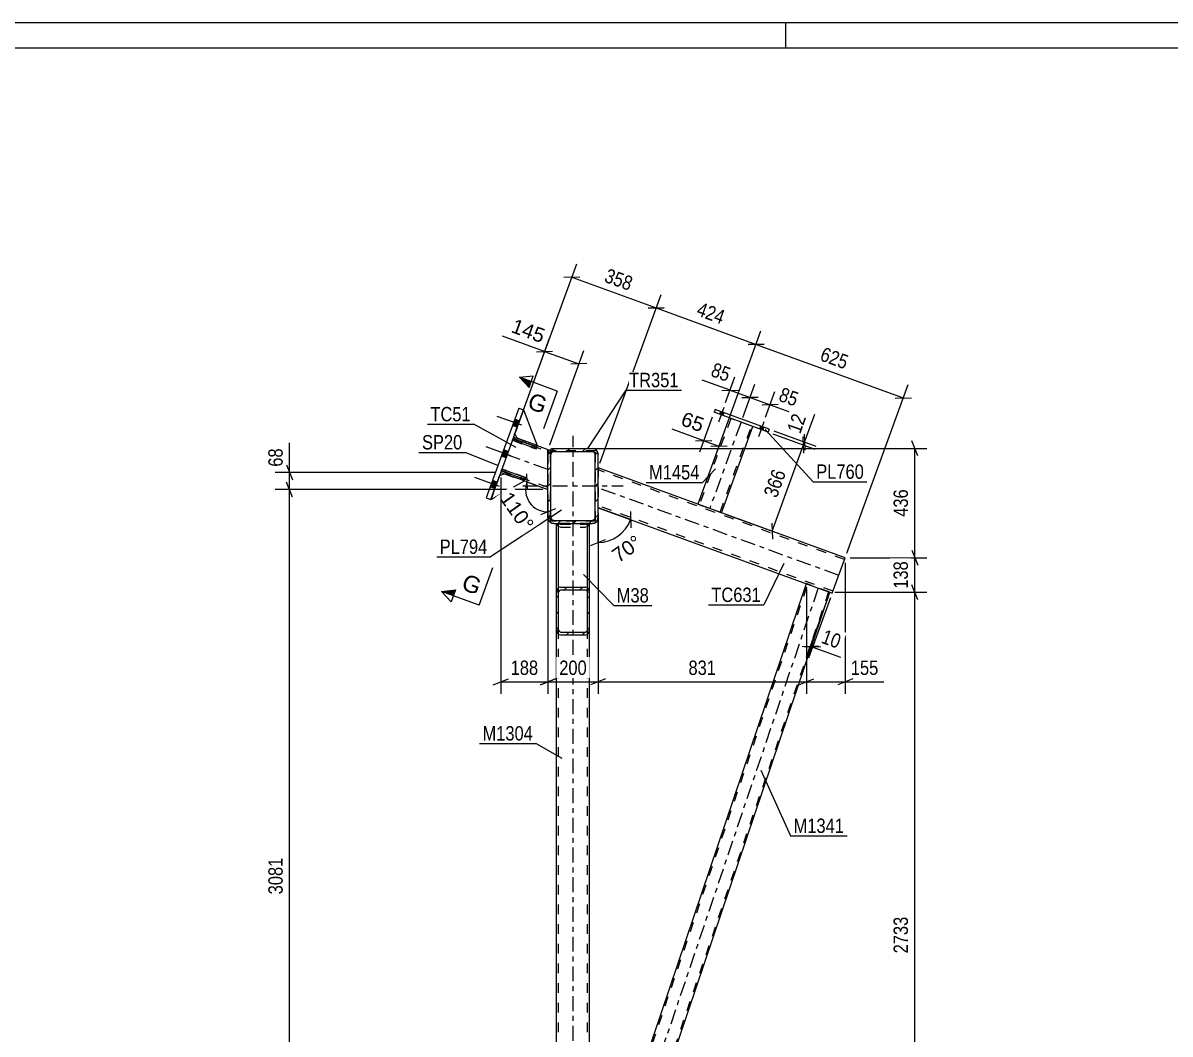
# Model space of a CAD drawing. Header units: millimetres. Extents: x 0 to 841, y 0 to 594.
# Drawn here: x 268.9 to 497.6, y 392.5 to 594 of the extents above; entities that cross this region are included whole.
import ezdxf

# ---------------------------------------------------------------- set-up
doc = ezdxf.new("R2010")
doc.units = ezdxf.units.MM
doc.linetypes.add('DXK_LINE_DOT2', pattern=[3.9198, 1.9599, -1.9599])
doc.linetypes.add('DXK_LINE_DOT3', pattern=[5.9187, 2.979, -0.9799, 0.9799, -0.9799])
doc.styles.add('Arial', font='ARIAL.TTF', dxfattribs={"height": 0.2})
doc.styles.add('Arial Narrow', font='ARIALN.TTF', dxfattribs={"height": 0.2})

# ---------------------------------------------------------------- blocks, each defined once
blk = doc.blocks.new('Unknown-318891778-1129')
at = {"color": 5, "linetype": 'Continuous'}
for p, q in [((841, 594), (0, 594)), ((421, 589), (421, 594)), ((836, 589), (5, 589))]:
    blk.add_line(p, q, dxfattribs=at)
blk = doc.blocks.new('Part-318891778-4638 - 4479')
at = {"color": 2, "linetype": 'Continuous'}
for p, q in [((406.87, 516.95), (406.66, 516.39)), ((417.47, 512.45), (406.66, 516.39)), ((417.67, 513.02), (406.87, 516.95)), ((417.67, 513.02), (417.47, 512.45))]:
    blk.add_line(p, q, dxfattribs=at)
blk = doc.blocks.new('Bolt-318891778-4491 - 4479')
at = {"linetype": 'Continuous'}
for points in [[(408.6, 516.32), (407.95, 516.56), (407.74, 515.99), (408.4, 515.76)], [(408.6, 516.32), (407.95, 516.56), (407.74, 515.99), (408.4, 515.76)], [(416.59, 513.41), (415.93, 513.65), (415.73, 513.09), (416.39, 512.85)], [(416.59, 513.41), (415.93, 513.65), (415.73, 513.09), (416.39, 512.85)]]:
    blk.add_hatch(color=1, dxfattribs=at).paths.add_polyline_path(points)
at = {"color": 1, "linetype": 'Continuous'}
for p, q in [((408.62, 517.38), (407.54, 514.42)), ((408.62, 517.38), (407.54, 514.42)), ((407.95, 516.56), (407.74, 515.99)), ((407.95, 516.56), (407.74, 515.99)), ((408.6, 516.32), (408.4, 515.76)), ((408.6, 516.32), (408.4, 515.76)), ((416.6, 514.47), (415.53, 511.51)), ((416.6, 514.47), (415.53, 511.51)), ((415.93, 513.65), (415.73, 513.09)), ((415.93, 513.65), (415.73, 513.09)), ((416.59, 513.41), (416.39, 512.85)), ((416.59, 513.41), (416.39, 512.85))]:
    blk.add_line(p, q, dxfattribs=at)
blk = doc.blocks.new('Bolt-318891778-4483 - 4479')
at = {"linetype": 'Continuous'}
for points in [[(367.43, 513.44), (367.88, 514.66), (366.94, 515.01), (366.49, 513.78)], [(367.43, 513.44), (367.88, 514.66), (366.94, 515.01), (366.49, 513.78)], [(367.43, 513.44), (367.88, 514.66), (366.94, 515.01), (366.49, 513.78)], [(365.21, 507.33), (365.65, 508.56), (364.71, 508.9), (364.27, 507.68)], [(365.21, 507.33), (365.65, 508.56), (364.71, 508.9), (364.27, 507.68)], [(362.99, 501.23), (363.43, 502.45), (362.49, 502.79), (362.05, 501.57)], [(362.99, 501.23), (363.43, 502.45), (362.49, 502.79), (362.05, 501.57)], [(362.99, 501.23), (363.43, 502.45), (362.49, 502.79), (362.05, 501.57)]]:
    blk.add_hatch(color=1, dxfattribs=at).paths.add_polyline_path(points)
at = {"color": 1, "linetype": 'Continuous'}
for p, q in [((368.36, 513.8), (363.43, 515.59)), ((368.36, 513.8), (363.43, 515.59)), ((368.36, 513.8), (363.43, 515.59)), ((367.88, 514.66), (366.94, 515.01)), ((367.88, 514.66), (366.94, 515.01)), ((367.88, 514.66), (366.94, 515.01)), ((367.43, 513.44), (366.49, 513.78)), ((367.43, 513.44), (366.49, 513.78)), ((367.43, 513.44), (366.49, 513.78)), ((366.14, 507.69), (361.2, 509.48)), ((366.14, 507.69), (361.2, 509.48)), ((365.65, 508.56), (364.71, 508.9)), ((365.65, 508.56), (364.71, 508.9)), ((365.21, 507.33), (364.27, 507.68)), ((365.21, 507.33), (364.27, 507.68)), ((363.91, 501.58), (358.98, 503.38)), ((363.91, 501.58), (358.98, 503.38)), ((363.91, 501.58), (358.98, 503.38)), ((362.99, 501.23), (362.05, 501.57)), ((362.99, 501.23), (362.05, 501.57)), ((362.99, 501.23), (362.05, 501.57)), ((363.43, 502.45), (362.49, 502.79)), ((363.43, 502.45), (362.49, 502.79)), ((363.43, 502.45), (362.49, 502.79))]:
    blk.add_line(p, q, dxfattribs=at)
blk = doc.blocks.new('Part-318891778-4498 - 4479')
at = {"color": 7, "linetype": 'DXK_LINE_DOT2'}
for p, q in [((366.71, 511.47), (364.15, 504.42)), ((366.58, 511.09), (373.55, 508.56)), ((367.42, 511.21), (371.41, 509.76)), ((373.55, 508.13), (373.55, 508.92)), ((373.55, 508.52), (373.55, 508.56)), ((373.55, 508.46), (373.55, 508.52)), ((373.55, 508.43), (373.55, 508.46)), ((373.55, 508.29), (373.55, 508.43)), ((373.55, 508.01), (373.55, 501)), ((364.29, 504.8), (373.55, 501.43)), ((364.85, 504.16), (368.85, 502.71))]:
    blk.add_line(p, q, dxfattribs=at)
at = {"color": 2, "linetype": 'Continuous'}
for p, q in [((366.71, 511.47), (367.42, 511.21)), ((371.41, 509.76), (373.55, 508.98)), ((373.55, 508.98), (373.55, 508.13)), ((373.55, 508.13), (373.55, 508.01)), ((364.15, 504.42), (364.85, 504.16)), ((368.85, 502.71), (373.55, 501))]:
    blk.add_line(p, q, dxfattribs=at)
at = {"color": 7, "linetype": 'DXK_LINE_DOT3'}
blk.add_line((373.55, 504.99), (365.43, 507.94), dxfattribs=at)
blk = doc.blocks.new('Part-318891778-4482 - 4479')
at = {"color": 2, "linetype": 'Continuous'}
for p, q in [((364.25, 504.7), (364.39, 505.08)), ((368.95, 502.99), (364.25, 504.7)), ((364.39, 505.08), (369.09, 503.37)), ((369.09, 503.37), (368.95, 502.99))]:
    blk.add_line(p, q, dxfattribs=at)
at = {"color": 7, "linetype": 'DXK_LINE_DOT2'}
blk.add_line((364.96, 504.45), (365.09, 504.82), dxfattribs=at)
blk = doc.blocks.new('Part-318891778-4615 - 4479')
at = {"color": 2, "linetype": 'Continuous'}
for p, q in [((409.71, 515.28), (403.46, 498.09)), ((408.16, 496.38), (414.41, 513.57))]:
    blk.add_line(p, q, dxfattribs=at)
at = {"color": 7, "linetype": 'DXK_LINE_DOT2'}
for p, q in [((410, 515.17), (403.74, 497.99)), ((414.41, 513.57), (409.71, 515.28)), ((407.88, 496.49), (414.13, 513.67)), ((403.46, 498.09), (408.16, 496.38))]:
    blk.add_line(p, q, dxfattribs=at)
at = {"color": 7, "linetype": 'DXK_LINE_DOT3'}
blk.add_line((412.06, 514.42), (405.81, 497.24), dxfattribs=at)
blk = doc.blocks.new('Part-318891778-4503 - 4479')
at = {"color": 7, "linetype": 'DXK_LINE_DOT2'}
for p, q in [((381.85, 494.21), (375.25, 494.21)), ((375.25, 473.17), (375.25, 494.21)), ((375.65, 349.71), (375.65, 494.21)), ((381.45, 349.71), (381.45, 494.21)), ((381.85, 473.17), (381.85, 494.21)), ((375.25, 349.71), (375.25, 370.76)), ((381.85, 349.71), (381.85, 370.76)), ((375.25, 349.71), (381.85, 349.71))]:
    blk.add_line(p, q, dxfattribs=at)
at = {"color": 7, "linetype": 'DXK_LINE_DOT3'}
blk.add_line((378.55, 349.71), (378.55, 494.21), dxfattribs=at)
at = {"color": 2, "linetype": 'Continuous'}
for p, q in [((375.25, 370.76), (375.25, 473.17)), ((381.85, 370.76), (381.85, 473.17))]:
    blk.add_line(p, q, dxfattribs=at)
blk = doc.blocks.new('Part-318891778-4504 - 4479')
at = {"color": 2, "linetype": 'Continuous'}
for p, q in [((366.48, 510.81), (366.61, 511.19)), ((371.17, 509.1), (366.48, 510.81)), ((366.61, 511.19), (371.31, 509.48)), ((371.31, 509.48), (371.17, 509.1))]:
    blk.add_line(p, q, dxfattribs=at)
at = {"color": 7, "linetype": 'DXK_LINE_DOT2'}
blk.add_line((367.18, 510.55), (367.32, 510.93), dxfattribs=at)
blk = doc.blocks.new('Part-318891778-4616 - 4479')
at = {"color": 7, "linetype": 'DXK_LINE_DOT2'}
for p, q in [((364.39, 505.08), (364.25, 504.7)), ((364.25, 504.7), (368.95, 502.99)), ((369.09, 503.37), (364.39, 505.08)), ((364.96, 504.45), (365.09, 504.82)), ((368.95, 502.99), (369.09, 503.37))]:
    blk.add_line(p, q, dxfattribs=at)
blk = doc.blocks.new('Part-318891778-4505 - 4479')
at = {"color": 7, "linetype": 'DXK_LINE_DOT2'}
for p, q in [((366.61, 511.19), (366.48, 510.81)), ((366.48, 510.81), (371.17, 509.1)), ((371.31, 509.48), (366.61, 511.19)), ((367.18, 510.55), (367.32, 510.93)), ((371.17, 509.1), (371.31, 509.48))]:
    blk.add_line(p, q, dxfattribs=at)
blk = doc.blocks.new('Part-318891778-4519 - 4479')
at = {"color": 2, "linetype": 'Continuous'}
for p, q in [((432.82, 487.41), (383.55, 505.34)), ((383.55, 497.36), (430.25, 480.36)), ((430.25, 480.36), (432.82, 487.41))]:
    blk.add_line(p, q, dxfattribs=at)
at = {"color": 7, "linetype": 'DXK_LINE_DOT2'}
for p, q in [((383.55, 505.34), (383.55, 497.36)), ((432.68, 487.03), (383.55, 504.92)), ((430.39, 480.74), (383.55, 497.79)), ((432.67, 487), (432.68, 487.03))]:
    blk.add_line(p, q, dxfattribs=at)
at = {"color": 7, "linetype": 'DXK_LINE_DOT3'}
blk.add_line((431.53, 483.89), (383.55, 501.35), dxfattribs=at)
blk = doc.blocks.new('Part-318891778-4525 - 4479')
at = {"linetype": 'Continuous'}
h = blk.add_hatch(dxfattribs=at)
h.set_pattern_fill('', scale=0.7, style=0, pattern_type=0)
h.set_pattern_definition([(45, (375.2467, 473.1697), (-1.57154, 1.57154), [])])
h.paths.add_polyline_path([(375.25, 480.4), (375.25, 473.17), (375.31, 472.73), (375.48, 472.35), (375.74, 472.1), (376.05, 472.01), (381.05, 472.01), (381.35, 472.1), (381.61, 472.35), (381.79, 472.73), (381.85, 473.17), (381.85, 480.4), (381.79, 480.85), (381.61, 481.22), (381.35, 481.47), (381.05, 481.56), (376.05, 481.56), (375.74, 481.47), (375.48, 481.22), (375.31, 480.85)])
h.paths.add_polyline_path([(375.76, 480.81), (375.89, 480.94), (376.05, 480.98), (381.05, 480.98), (381.2, 480.94), (381.33, 480.81), (381.42, 480.63), (381.45, 480.4), (381.45, 473.17), (381.42, 472.95), (381.33, 472.76), (381.2, 472.63), (381.05, 472.59), (376.05, 472.59), (375.89, 472.63), (375.76, 472.76), (375.68, 472.95), (375.65, 473.17), (375.65, 480.4), (375.68, 480.63)])
at = {"color": 2, "linetype": 'Continuous'}
for p, q in [((375.25, 480.4), (375.25, 494.21)), ((381.85, 480.4), (381.85, 494.21)), ((375.31, 480.85), (375.25, 480.4)), ((375.25, 473.17), (375.25, 480.4)), ((375.65, 480.4), (375.68, 480.63)), ((375.65, 473.17), (375.65, 480.4)), ((376.05, 481.56), (375.74, 481.47)), ((375.89, 480.94), (376.05, 480.98)), ((376.05, 481.56), (381.05, 481.56)), ((376.05, 480.98), (381.05, 480.98)), ((381.35, 481.47), (381.05, 481.56)), ((381.05, 480.98), (381.2, 480.94)), ((381.42, 480.63), (381.45, 480.4)), ((381.45, 473.17), (381.45, 480.4)), ((381.85, 480.4), (381.79, 480.85)), ((381.85, 473.17), (381.85, 480.4)), ((375.25, 473.17), (375.31, 472.73)), ((375.68, 472.95), (375.65, 473.17)), ((375.74, 472.1), (376.05, 472.01)), ((376.05, 472.59), (375.89, 472.63)), ((376.05, 472.59), (381.05, 472.59)), ((376.05, 472.01), (381.05, 472.01)), ((381.2, 472.63), (381.05, 472.59)), ((381.05, 472.01), (381.35, 472.1)), ((381.45, 473.17), (381.42, 472.95)), ((381.79, 472.73), (381.85, 473.17))]:
    blk.add_line(p, q, dxfattribs=at)
at = {"color": 7, "linetype": 'DXK_LINE_DOT2'}
for p, q in [((381.85, 494.21), (375.25, 494.21)), ((375.48, 493.83), (375.31, 494.21)), ((375.65, 473.17), (375.65, 494.21)), ((375.79, 494.21), (375.89, 494.11)), ((375.89, 494.11), (376.05, 494.07)), ((381.05, 494.07), (381.2, 494.11)), ((381.2, 494.11), (381.31, 494.21)), ((381.45, 473.17), (381.45, 494.21)), ((381.79, 494.21), (381.61, 493.83)), ((375.74, 493.57), (375.48, 493.83)), ((376.05, 493.49), (375.74, 493.57)), ((376.05, 494.07), (381.05, 494.07)), ((376.05, 493.49), (381.05, 493.49)), ((381.35, 493.57), (381.05, 493.49)), ((381.61, 493.83), (381.35, 493.57)), ((375.25, 473.17), (375.25, 480.4)), ((381.85, 473.17), (381.85, 480.4))]:
    blk.add_line(p, q, dxfattribs=at)
at = {"color": 2, "linetype": 'Continuous'}
for centre, radius, start, end in [((376.33, 480.6), 1.05, 124.1734, 166.5321), ((376.19, 480.5), 0.527, 124.1734, 166.5321), ((380.9, 480.5), 0.527, 13.4679, 55.8266), ((380.76, 480.6), 1.05, 13.4679, 55.8266), ((376.33, 472.97), 1.05, 193.4679, 235.8266), ((376.19, 473.07), 0.527, 193.4679, 235.8266), ((380.9, 473.07), 0.527, 304.1734, 346.5321), ((380.76, 472.97), 1.05, 304.1734, 346.5321)]:
    blk.add_arc(centre, radius, start, end, dxfattribs=at)
blk = doc.blocks.new('Part-318891778-4531 - 4479')
at = {"color": 7, "linetype": 'DXK_LINE_DOT2'}
for p, q in [((374.05, 494.71), (374.05, 508.71)), ((383.05, 508.71), (374.05, 508.71)), ((383.05, 494.71), (383.05, 508.71)), ((383.05, 494.71), (374.05, 494.71))]:
    blk.add_line(p, q, dxfattribs=at)
blk = doc.blocks.new('Part-318891778-4537 - 4479')
at = {"color": 2, "linetype": 'Continuous'}
for p, q in [((381.85, 354.45), (425.08, 482.24)), ((383.55, 343.87), (429.78, 480.53))]:
    blk.add_line(p, q, dxfattribs=at)
at = {"color": 7, "linetype": 'DXK_LINE_DOT2'}
for p, q in [((381.85, 353.51), (425.36, 482.14)), ((429.5, 480.63), (383.55, 344.81)), ((429.78, 480.53), (425.08, 482.24)), ((381.85, 349.71), (381.85, 354.45)), ((382.35, 349.71), (381.85, 349.71)), ((382.81, 349.62), (382.35, 349.71)), ((382.35, 349.71), (382.81, 349.62)), ((382.81, 349.62), (382.35, 349.71)), ((382.35, 349.71), (382.81, 349.62)), ((383.55, 348.51), (383.46, 348.97)), ((383.46, 348.97), (383.55, 348.51)), ((383.55, 348.51), (383.46, 348.97)), ((383.46, 348.97), (383.55, 348.51)), ((383.55, 343.87), (383.55, 348.51))]:
    blk.add_line(p, q, dxfattribs=at)
at = {"color": 7, "linetype": 'DXK_LINE_DOT3'}
blk.add_line((427.43, 481.39), (381.85, 346.65), dxfattribs=at)
at = {"color": 7, "linetype": 'DXK_LINE_DOT2'}
blk.add_arc((382.35, 348.51), 1.2, 22.5, 67.5, dxfattribs=at)
blk.add_arc((382.35, 348.51), 1.2, 22.5, 67.5, dxfattribs=at)
blk.add_arc((382.35, 348.51), 1.2, 22.5, 67.5, dxfattribs=at)
blk.add_arc((382.35, 348.51), 1.2, 22.5, 67.5, dxfattribs=at)
blk = doc.blocks.new('Part-318891778-4587 - 4479')
at = {"color": 2, "linetype": 'Continuous'}
for p, q in [((367.74, 517.21), (361.24, 499.36)), ((367.74, 517.21), (368.68, 516.87)), ((368.68, 516.87), (362.18, 499.02)), ((361.24, 499.36), (362.18, 499.02))]:
    blk.add_line(p, q, dxfattribs=at)
blk = doc.blocks.new('Part-318891778-4593 - 4479')
at = {"color": 7, "linetype": 'DXK_LINE_DOT2'}
for p, q in [((363.89, 503.72), (362.18, 499.02)), ((364.85, 504.16), (363.89, 503.72)), ((368.85, 502.71), (364.85, 504.16)), ((362.18, 499.02), (368.85, 502.71))]:
    blk.add_line(p, q, dxfattribs=at)
blk = doc.blocks.new('Part-318891778-4594 - 4479')
at = {"color": 7, "linetype": 'DXK_LINE_DOT2'}
blk.add_line((362.18, 499.02), (363.89, 503.72), dxfattribs=at)
at = {"color": 2, "linetype": 'Continuous'}
for p, q in [((364.85, 504.16), (363.89, 503.72)), ((368.85, 502.71), (364.85, 504.16)), ((362.18, 499.02), (368.85, 502.71))]:
    blk.add_line(p, q, dxfattribs=at)
blk = doc.blocks.new('Part-318891778-4599 - 4479')
at = {"color": 7, "linetype": 'DXK_LINE_DOT2'}
for p, q in [((366.97, 512.17), (368.68, 516.87)), ((368.68, 516.87), (371.41, 509.76)), ((367.42, 511.21), (366.97, 512.17)), ((371.41, 509.76), (367.42, 511.21))]:
    blk.add_line(p, q, dxfattribs=at)
blk = doc.blocks.new('Part-318891778-4600 - 4479')
at = {"color": 7, "linetype": 'DXK_LINE_DOT2'}
blk.add_line((368.68, 516.87), (366.97, 512.17), dxfattribs=at)
at = {"color": 2, "linetype": 'Continuous'}
for p, q in [((368.68, 516.87), (371.41, 509.76)), ((367.42, 511.21), (366.97, 512.17)), ((371.41, 509.76), (367.42, 511.21))]:
    blk.add_line(p, q, dxfattribs=at)
blk = doc.blocks.new('Part-318891778-4621 - 4479')
at = {"linetype": 'Continuous'}
h = blk.add_hatch(dxfattribs=at)
h.set_pattern_fill('', scale=0.7, style=0, pattern_type=0)
h.set_pattern_definition([(45, (373.5467, 495.4128), (-1.57154, 1.57154), [])])
h.paths.add_polyline_path([(373.55, 508.01), (373.55, 495.41), (373.64, 494.95), (373.9, 494.56), (374.29, 494.3), (374.75, 494.21), (382.35, 494.21), (382.81, 494.3), (383.2, 494.56), (383.46, 494.95), (383.55, 495.41), (383.55, 508.01), (383.46, 508.47), (383.2, 508.86), (382.81, 509.12), (382.35, 509.21), (374.75, 509.21), (374.29, 509.12), (373.9, 508.86), (373.64, 508.47)])
h.paths.add_polyline_path([(374.32, 508.44), (374.52, 508.57), (374.75, 508.61), (382.35, 508.61), (382.58, 508.57), (382.77, 508.44), (382.9, 508.24), (382.95, 508.01), (382.95, 495.41), (382.9, 495.18), (382.77, 494.99), (382.58, 494.86), (382.35, 494.81), (374.75, 494.81), (374.52, 494.86), (374.32, 494.99), (374.19, 495.18), (374.15, 495.41), (374.15, 508.01), (374.19, 508.24)])
at = {"color": 7, "linetype": 'DXK_LINE_DOT3'}
for p, q in [((378.55, 491.71), (378.55, 511.71)), ((368.55, 501.71), (388.55, 501.71))]:
    blk.add_line(p, q, dxfattribs=at)
at = {"color": 7, "linetype": 'DXK_LINE_DOT2'}
for p, q in [((373.55, 508.01), (373.64, 508.47)), ((373.55, 495.41), (373.55, 508.01)), ((374.19, 508.24), (374.15, 508.01)), ((374.15, 495.41), (374.15, 508.01)), ((374.29, 509.12), (374.75, 509.21)), ((374.75, 508.61), (374.52, 508.57)), ((374.75, 509.21), (382.35, 509.21)), ((374.75, 508.61), (382.35, 508.61)), ((382.35, 509.21), (382.81, 509.12)), ((382.58, 508.57), (382.35, 508.61)), ((382.95, 508.01), (382.9, 508.24)), ((382.95, 495.41), (382.95, 508.01)), ((383.46, 508.47), (383.55, 508.01)), ((383.55, 495.41), (383.55, 508.01)), ((373.64, 494.95), (373.55, 495.41)), ((374.15, 495.41), (374.19, 495.18)), ((374.75, 494.21), (374.29, 494.3)), ((374.52, 494.86), (374.75, 494.81)), ((374.75, 494.81), (382.35, 494.81)), ((374.75, 494.21), (382.35, 494.21)), ((382.35, 494.81), (382.58, 494.86)), ((382.81, 494.3), (382.35, 494.21)), ((382.9, 495.18), (382.95, 495.41)), ((383.55, 495.41), (383.46, 494.95))]:
    blk.add_line(p, q, dxfattribs=at)
at = {"color": 2, "linetype": 'Continuous'}
for p, q in [((373.64, 508.47), (373.55, 508.01)), ((373.55, 495.41), (373.55, 508.01)), ((374.15, 508.01), (374.19, 508.24)), ((374.15, 495.41), (374.15, 508.01)), ((374.75, 509.21), (374.29, 509.12)), ((374.52, 508.57), (374.75, 508.61)), ((374.75, 509.21), (382.35, 509.21)), ((374.75, 508.61), (382.35, 508.61)), ((382.81, 509.12), (382.35, 509.21)), ((382.35, 508.61), (382.58, 508.57)), ((382.9, 508.24), (382.95, 508.01)), ((382.95, 495.41), (382.95, 508.01)), ((383.55, 508.01), (383.46, 508.47)), ((383.55, 495.41), (383.55, 508.01)), ((373.55, 495.41), (373.64, 494.95)), ((374.19, 495.18), (374.15, 495.41)), ((374.29, 494.3), (374.75, 494.21)), ((374.75, 494.81), (374.52, 494.86)), ((374.75, 494.81), (382.35, 494.81)), ((374.75, 494.21), (382.35, 494.21)), ((382.58, 494.86), (382.35, 494.81)), ((382.35, 494.21), (382.81, 494.3)), ((382.95, 495.41), (382.9, 495.18)), ((383.46, 494.95), (383.55, 495.41))]:
    blk.add_line(p, q, dxfattribs=at)
at = {"color": 7, "linetype": 'DXK_LINE_DOT2'}
for centre, radius, start, end in [((374.75, 508.01), 1.2, 112.5, 157.5), ((374.75, 508.01), 0.6, 112.5, 157.5), ((382.35, 508.01), 0.6, 22.5, 67.5), ((382.35, 508.01), 1.2, 22.5, 67.5), ((374.75, 495.41), 1.2, 202.5, 247.5), ((374.75, 495.41), 0.6, 202.5, 247.5), ((382.35, 495.41), 0.6, 292.5, 337.5), ((382.35, 495.41), 1.2, 292.5, 337.5)]:
    blk.add_arc(centre, radius, start, end, dxfattribs=at)
at = {"color": 2, "linetype": 'Continuous'}
for centre, radius, start, end in [((374.75, 508.01), 1.2, 112.5, 157.5), ((374.75, 508.01), 0.6, 112.5, 157.5), ((382.35, 508.01), 0.6, 22.5, 67.5), ((382.35, 508.01), 1.2, 22.5, 67.5), ((374.75, 495.41), 1.2, 202.5, 247.5), ((374.75, 495.41), 0.6, 202.5, 247.5), ((382.35, 495.41), 0.6, 292.5, 337.5), ((382.35, 495.41), 1.2, 292.5, 337.5)]:
    blk.add_arc(centre, radius, start, end, dxfattribs=at)
blk = doc.blocks.new('StraightDimension-318891778-4815 - 4479')
at = {"color": 7, "linetype": 'Continuous'}
for p, q in [((372.55, 501), (319.15, 501)), ((322.6, 499.5), (321.4, 502.5)), ((322, 346.96), (322, 501)), ((321.4, 348.46), (322.6, 345.46)), ((338.92, 346.96), (319.15, 346.96))]:
    blk.add_line(p, q, dxfattribs=at)
at = {"color": 0}
blk.add_wipeout([(321.25, 428.24), (317.05, 428.24), (317.05, 419.72), (321.25, 419.72)], dxfattribs=at)
at = {"color": 3, "style": 'Arial Narrow'}
blk.add_text('3081', height=2.863, rotation=90.0002, dxfattribs=at).set_placement((320.65, 420.32))
blk = doc.blocks.new('StraightDimension-318891778-4825 - 4479')
at = {"color": 7, "linetype": 'Continuous'}
for p, q in [((321.4, 505.92), (322.6, 502.92)), ((363.15, 504.42), (319.15, 504.42)), ((322, 501), (322, 504.42)), ((372.55, 501), (319.15, 501)), ((322.6, 499.5), (321.4, 502.5))]:
    blk.add_line(p, q, dxfattribs=at)
at = {"color": 0}
blk.add_wipeout([(321.25, 509.8), (317.05, 509.8), (317.05, 504.95), (321.25, 504.95)], dxfattribs=at)
at = {"color": 7, "linetype": 'Continuous'}
blk.add_line((322, 504.42), (322, 510.33), dxfattribs=at)
blk.add_line((322, 504.42), (322, 510.33), dxfattribs=at)
at = {"color": 3, "style": 'Arial Narrow'}
blk.add_text('68', height=2.863, rotation=90.0002, dxfattribs=at).set_placement((320.65, 505.55))
blk = doc.blocks.new('StraightDimension-318891778-4842 - 4479')
at = {"color": 7, "linetype": 'Continuous'}
for p, q in [((406.32, 515.45), (403.78, 508.48)), ((409.37, 514.34), (406.84, 507.37)), ((402.99, 510.68), (406.22, 510.78)), ((404.6, 510.73), (407.66, 509.62)), ((409.27, 509.67), (406.04, 509.57))]:
    blk.add_line(p, q, dxfattribs=at)
at = {"color": 0}
blk.add_wipeout([(404.37, 511.62), (405.8, 515.57), (400.5, 517.5), (399.06, 513.55)], dxfattribs=at)
at = {"color": 7, "linetype": 'Continuous'}
blk.add_line((404.6, 510.73), (398.31, 513.02), dxfattribs=at)
blk.add_line((404.6, 510.73), (398.31, 513.02), dxfattribs=at)
at = {"color": 3, "style": 'Arial'}
blk.add_text('65', height=2.865, rotation=-20.002, dxfattribs=at).set_placement((399.83, 513.91))
blk = doc.blocks.new('AngleDimension-318891778-4916 - 4479')
at = {"color": 7, "linetype": 'Continuous'}
for p, q in [((390.03, 495), (383.55, 497.36)), ((383.55, 490.46), (383.55, 497.36)), ((389.98, 496.61), (390.08, 493.38)), ((383.55, 496.36), (383.55, 490.46)), ((382.05, 489.86), (385.05, 491.06))]:
    blk.add_line(p, q, dxfattribs=at)
blk.add_arc((383.55, 497.36), 6.9, 270, 339.9994, dxfattribs=at)
at = {"color": 0}
blk.add_wipeout([(393.4, 489.61), (390.99, 493.05), (385.05, 488.89), (387.46, 485.45)], dxfattribs=at)
at = {"color": 3, "style": 'Arial'}
blk.add_text('70°', height=2.865, rotation=35.002, dxfattribs=at).set_placement((387.61, 486.29))
blk = doc.blocks.new('AngleDimension-318891778-4920 - 4479')
at = {"color": 7, "linetype": 'Continuous'}
for p, q in [((369.3, 504.14), (369.4, 500.91)), ((369.35, 502.53), (373.55, 501)), ((373.55, 496.53), (373.55, 501)), ((373.55, 500), (373.55, 496.53)), ((375.05, 497.13), (372.05, 495.93))]:
    blk.add_line(p, q, dxfattribs=at)
blk.add_arc((373.55, 501), 4.47, 160.0001, 270, dxfattribs=at)
at = {"color": 0}
blk.add_wipeout([(368.42, 491.63), (371.86, 494.04), (366.43, 501.8), (362.99, 499.39)], dxfattribs=at)
at = {"color": 3, "style": 'Arial'}
blk.add_text('110°', height=2.865, rotation=-54.9982, dxfattribs=at).set_placement((363.83, 499.24))
blk = doc.blocks.new('StraightDimension-318891778-7152 - 4479')
at = {"color": 7, "linetype": 'Continuous'}
for p, q in [((367.05, 512.41), (373.84, 531.19)), ((371.26, 528.45), (374.48, 528.56)), ((372.87, 528.51), (379.71, 526.04)), ((373.89, 509.92), (380.68, 528.72)), ((381.32, 526.09), (378.09, 525.98))]:
    blk.add_line(p, q, dxfattribs=at)
at = {"color": 0}
blk.add_wipeout([(372.63, 529.39), (374.06, 533.34), (366.66, 536.02), (365.23, 532.06)], dxfattribs=at)
at = {"color": 7, "linetype": 'Continuous'}
blk.add_line((372.87, 528.51), (364.48, 531.54), dxfattribs=at)
blk.add_line((372.87, 528.51), (364.48, 531.54), dxfattribs=at)
at = {"color": 3, "style": 'Arial'}
blk.add_text('145', height=2.865, rotation=-19.8644, dxfattribs=at).set_placement((366, 532.43))
blk = doc.blocks.new('StraightDimension-318891778-10836 - 4479')
at = {"color": 7, "linetype": 'Continuous'}
for p, q in [((432.82, 486.41), (432.82, 460.3)), ((425.08, 481.24), (425.08, 460.3)), ((423.58, 462.1), (426.58, 463.3)), ((425.08, 462.7), (432.82, 462.7)), ((434.32, 463.3), (431.32, 462.1))]:
    blk.add_line(p, q, dxfattribs=at)
at = {"color": 0}
blk.add_wipeout([(440.03, 463.45), (440.03, 467.65), (433.34, 467.65), (433.34, 463.45)], dxfattribs=at)
at = {"color": 7, "linetype": 'Continuous'}
blk.add_line((432.82, 462.7), (440.55, 462.7), dxfattribs=at)
blk.add_line((432.82, 462.7), (440.55, 462.7), dxfattribs=at)
at = {"color": 3, "style": 'Arial Narrow'}
blk.add_text('155', height=2.863, dxfattribs=at).set_placement((433.94, 464.05))
blk = doc.blocks.new('StraightDimension-318891778-10837 - 4479')
at = {"color": 7, "linetype": 'Continuous'}
for p, q in [((383.55, 496.36), (383.55, 460.3)), ((425.08, 481.24), (425.08, 460.3)), ((385.05, 463.3), (382.05, 462.1)), ((383.55, 462.7), (425.08, 462.7)), ((423.58, 462.1), (426.58, 463.3))]:
    blk.add_line(p, q, dxfattribs=at)
at = {"color": 0}
blk.add_wipeout([(407.66, 463.45), (407.66, 467.65), (400.97, 467.65), (400.97, 463.45)], dxfattribs=at)
at = {"color": 3, "style": 'Arial Narrow'}
blk.add_text('831', height=2.863, dxfattribs=at).set_placement((401.57, 464.05))
blk = doc.blocks.new('StraightDimension-318891778-10838 - 4479')
at = {"color": 7, "linetype": 'Continuous'}
for p, q in [((373.55, 500), (373.55, 460.3)), ((383.55, 496.36), (383.55, 460.3)), ((372.05, 462.1), (375.05, 463.3)), ((373.55, 462.7), (383.55, 462.7)), ((385.05, 463.3), (382.05, 462.1))]:
    blk.add_line(p, q, dxfattribs=at)
at = {"color": 0}
blk.add_wipeout([(381.89, 463.45), (381.89, 467.65), (375.2, 467.65), (375.2, 463.45)], dxfattribs=at)
at = {"color": 3, "style": 'Arial Narrow'}
blk.add_text('200', height=2.863, dxfattribs=at).set_placement((375.8, 464.05))
blk = doc.blocks.new('StraightDimension-318891778-10839 - 4479')
at = {"color": 7, "linetype": 'Continuous'}
for p, q in [((364.15, 503.42), (364.15, 460.3)), ((373.55, 500), (373.55, 460.3)), ((362.65, 462.1), (365.65, 463.3)), ((364.15, 462.7), (373.55, 462.7)), ((375.05, 463.3), (372.05, 462.1))]:
    blk.add_line(p, q, dxfattribs=at)
at = {"color": 0}
blk.add_wipeout([(372.19, 463.45), (372.19, 467.65), (365.51, 467.65), (365.51, 463.45)], dxfattribs=at)
at = {"color": 3, "style": 'Arial Narrow'}
blk.add_text('188', height=2.863, dxfattribs=at).set_placement((366.11, 464.05))
blk = doc.blocks.new('StraightDimension-318891778-10891 - 4479')
at = {"color": 7, "linetype": 'Continuous'}
for p, q in [((406.93, 507.62), (416.03, 532.62)), ((416.67, 529.99), (413.44, 529.89)), ((415.05, 529.94), (444.41, 519.25)), ((433.16, 488.35), (445.38, 521.93)), ((442.79, 519.2), (446.02, 519.3))]:
    blk.add_line(p, q, dxfattribs=at)
at = {"color": 0}
blk.add_wipeout([(433.13, 524.16), (434.56, 528.1), (428.28, 530.39), (426.85, 526.44)], dxfattribs=at)
at = {"color": 3, "style": 'Arial Narrow'}
blk.add_text('625', height=2.863, rotation=-20.002, dxfattribs=at).set_placement((427.61, 526.8))
blk = doc.blocks.new('StraightDimension-318891778-10892 - 4479')
at = {"color": 7, "linetype": 'Continuous'}
for p, q in [((383.89, 506.28), (396.11, 539.87)), ((396.75, 537.24), (393.52, 537.14)), ((395.14, 537.19), (415.05, 529.94)), ((406.93, 507.62), (416.03, 532.62)), ((413.44, 529.89), (416.67, 529.99))]:
    blk.add_line(p, q, dxfattribs=at)
at = {"color": 0}
blk.add_wipeout([(408.49, 533.12), (409.93, 537.07), (403.65, 539.36), (402.21, 535.41)], dxfattribs=at)
at = {"color": 3, "style": 'Arial Narrow'}
blk.add_text('424', height=2.863, rotation=-20.002, dxfattribs=at).set_placement((402.98, 535.77))
blk = doc.blocks.new('StraightDimension-318891778-10893 - 4479')
at = {"color": 7, "linetype": 'Continuous'}
for p, q in [((366.89, 511.94), (379.28, 545.99)), ((379.92, 543.36), (376.69, 543.26)), ((378.31, 543.31), (395.14, 537.19)), ((383.89, 506.28), (396.11, 539.87)), ((393.52, 537.14), (396.75, 537.24))]:
    blk.add_line(p, q, dxfattribs=at)
at = {"color": 0}
blk.add_wipeout([(390.12, 539.81), (391.56, 543.76), (385.27, 546.05), (383.84, 542.1)], dxfattribs=at)
at = {"color": 3, "style": 'Arial Narrow'}
blk.add_text('358', height=2.863, rotation=-20.002, dxfattribs=at).set_placement((384.61, 542.46))
blk = doc.blocks.new('StraightDimension-318891778-10937 - 4479')
at = {"color": 7, "linetype": 'Continuous'}
for p, q in [((412.41, 515.36), (414.83, 522.01)), ((412.24, 519.29), (415.47, 519.39)), ((413.85, 519.34), (417.85, 517.88)), ((416.95, 515.41), (418.82, 520.56)), ((419.46, 517.93), (416.23, 517.83))]:
    blk.add_line(p, q, dxfattribs=at)
at = {"color": 0}
blk.add_wipeout([(423.16, 516.75), (424.6, 520.69), (420.03, 522.35), (418.6, 518.41)], dxfattribs=at)
at = {"color": 7, "linetype": 'Continuous'}
blk.add_line((417.85, 517.88), (423.4, 515.86), dxfattribs=at)
blk.add_line((417.85, 517.88), (423.4, 515.86), dxfattribs=at)
at = {"color": 3, "style": 'Arial Narrow'}
blk.add_text('85', height=2.863, rotation=-20.002, dxfattribs=at).set_placement((419.37, 518.77))
blk = doc.blocks.new('StraightDimension-318891778-10938 - 4479')
at = {"color": 7, "linetype": 'Continuous'}
for p, q in [((408.96, 518.32), (410.83, 523.47)), ((412.41, 515.36), (414.83, 522.01)), ((408.24, 520.74), (411.47, 520.84)), ((409.86, 520.79), (413.85, 519.34)), ((415.47, 519.39), (412.24, 519.29))]:
    blk.add_line(p, q, dxfattribs=at)
at = {"color": 0}
blk.add_wipeout([(409.62, 521.67), (411.06, 525.62), (406.5, 527.28), (405.06, 523.33)], dxfattribs=at)
at = {"color": 7, "linetype": 'Continuous'}
blk.add_line((409.86, 520.79), (404.31, 522.81), dxfattribs=at)
blk.add_line((409.86, 520.79), (404.31, 522.81), dxfattribs=at)
at = {"color": 3, "style": 'Arial Narrow'}
blk.add_text('85', height=2.863, rotation=-20.002, dxfattribs=at).set_placement((405.83, 523.69))
blk = doc.blocks.new('StraightDimension-318891778-10968 - 4479')
at = {"color": 7, "linetype": 'Continuous'}
for p, q in [((418.61, 512.68), (426.97, 509.63)), ((418.41, 512.11), (426.77, 509.07)), ((424.56, 508.28), (424.46, 511.51)), ((424.51, 509.89), (424.72, 510.45)), ((424.67, 512.07), (424.77, 508.84))]:
    blk.add_line(p, q, dxfattribs=at)
at = {"color": 0}
blk.add_wipeout([(425.85, 515.77), (421.91, 517.2), (420.25, 512.64), (424.19, 511.2)], dxfattribs=at)
at = {"color": 7, "linetype": 'Continuous'}
blk.add_line((424.72, 510.45), (426.74, 516), dxfattribs=at)
blk.add_line((424.72, 510.45), (426.74, 516), dxfattribs=at)
at = {"color": 3, "style": 'Arial Narrow'}
blk.add_text('12', height=2.863, rotation=69.9983, dxfattribs=at).set_placement((423.83, 511.97))
blk = doc.blocks.new('StraightDimension-318891778-10969 - 4479')
at = {"color": 7, "linetype": 'Continuous'}
for p, q in [((418.41, 512.11), (426.77, 509.07)), ((424.56, 508.28), (424.46, 511.51)), ((418.26, 492.71), (424.51, 509.89)), ((409.1, 496.04), (420.51, 491.89)), ((418.21, 494.32), (418.31, 491.09))]:
    blk.add_line(p, q, dxfattribs=at)
at = {"color": 0}
blk.add_wipeout([(421.82, 504.7), (417.88, 506.13), (415.59, 499.85), (419.54, 498.42)], dxfattribs=at)
at = {"color": 3, "style": 'Arial Narrow'}
blk.add_text('366', height=2.863, rotation=69.9983, dxfattribs=at).set_placement((419.18, 499.18))
blk = doc.blocks.new('StraightDimension-318891778-11044 - 4479')
at = {"color": 7, "linetype": 'Continuous'}
for p, q in [((447.28, 507.71), (446.08, 510.71)), ((379.55, 509.21), (449.08, 509.21)), ((446.68, 487.41), (446.68, 509.21)), ((433.82, 487.41), (449.08, 487.41)), ((446.08, 488.91), (447.28, 485.91))]:
    blk.add_line(p, q, dxfattribs=at)
at = {"color": 0}
blk.add_wipeout([(445.93, 501.65), (441.73, 501.65), (441.73, 494.97), (445.93, 494.97)], dxfattribs=at)
at = {"color": 3, "style": 'Arial Narrow'}
blk.add_text('436', height=2.863, rotation=90.0002, dxfattribs=at).set_placement((445.33, 495.57))
blk = doc.blocks.new('StraightDimension-318891778-11045 - 4479')
at = {"color": 7, "linetype": 'Continuous'}
for p, q in [((433.82, 487.41), (449.08, 487.41)), ((446.08, 488.91), (447.28, 485.91)), ((446.68, 480.53), (446.68, 487.41)), ((430.78, 480.53), (449.08, 480.53)), ((447.28, 479.03), (446.08, 482.03))]:
    blk.add_line(p, q, dxfattribs=at)
at = {"color": 0}
blk.add_wipeout([(445.93, 487.31), (441.73, 487.31), (441.73, 480.63), (445.93, 480.63)], dxfattribs=at)
at = {"color": 3, "style": 'Arial Narrow'}
blk.add_text('138', height=2.863, rotation=90.0002, dxfattribs=at).set_placement((445.33, 481.23))
blk = doc.blocks.new('StraightDimension-318891778-11046 - 4479')
at = {"color": 7, "linetype": 'Continuous'}
for p, q in [((430.78, 480.53), (449.08, 480.53)), ((447.28, 479.03), (446.08, 482.03)), ((446.68, 343.87), (446.68, 480.53)), ((384.55, 343.87), (449.08, 343.87)), ((446.08, 345.37), (447.28, 342.37))]:
    blk.add_line(p, q, dxfattribs=at)
at = {"color": 0}
blk.add_wipeout([(445.93, 416.46), (441.73, 416.46), (441.73, 407.95), (445.93, 407.95)], dxfattribs=at)
at = {"color": 3, "style": 'Arial Narrow'}
blk.add_text('2733', height=2.863, rotation=90.0002, dxfattribs=at).set_placement((445.33, 408.55))
blk = doc.blocks.new('StraightDimension-318891778-11091 - 4479')
at = {"color": 7, "linetype": 'Continuous'}
for p, q in [((429.44, 479.59), (425.05, 467.53)), ((429.91, 479.42), (425.52, 467.36)), ((424.26, 469.73), (427.49, 469.84)), ((427.95, 469.67), (424.72, 469.56)), ((425.87, 469.79), (426.34, 469.61))]:
    blk.add_line(p, q, dxfattribs=at)
at = {"color": 0}
blk.add_wipeout([(431.65, 468.48), (433.09, 472.43), (428.53, 474.09), (427.09, 470.14)], dxfattribs=at)
at = {"color": 7, "linetype": 'Continuous'}
blk.add_line((426.34, 469.61), (431.89, 467.59), dxfattribs=at)
blk.add_line((426.34, 469.61), (431.89, 467.59), dxfattribs=at)
at = {"color": 3, "style": 'Arial Narrow'}
blk.add_text('10', height=2.863, rotation=-20.002, dxfattribs=at).set_placement((427.86, 470.5))
blk = doc.blocks.new('Mark-318891778-4499 - 4479')
at = {"color": 0}
blk.add_wipeout([(370.55, 450.98), (370.55, 453.98), (360.5, 453.98), (360.5, 450.98)], dxfattribs=at)
blk.add_wipeout([(370.55, 450.98), (370.55, 453.98), (360.5, 453.98), (360.5, 450.98)], dxfattribs=at)
at = {"color": 30, "linetype": 'Continuous'}
for p in [(359.9, 450.38), (376.35, 447.38)]:
    blk.add_line(p, (371.15, 450.38), dxfattribs=at)
at = {"color": 3, "style": 'Arial Narrow'}
blk.add_text('M1304', height=2.863, dxfattribs=at).set_placement((360.5, 450.98))
blk = doc.blocks.new('Mark-318891778-4494 - 4479')
at = {"color": 0}
blk.add_wipeout([(358.14, 514.6), (358.14, 517.6), (350.11, 517.6), (350.11, 514.6)], dxfattribs=at)
blk.add_wipeout([(358.14, 514.6), (358.14, 517.6), (350.11, 517.6), (350.11, 514.6)], dxfattribs=at)
at = {"color": 30, "linetype": 'Continuous'}
for p in [(349.51, 514), (367.19, 509.41)]:
    blk.add_line(p, (358.74, 514), dxfattribs=at)
at = {"color": 3, "style": 'Arial Narrow'}
blk.add_text('TC51', height=2.863, dxfattribs=at).set_placement((350.11, 514.6))
blk = doc.blocks.new('Mark-318891778-4611 - 4479')
at = {"color": 0}
blk.add_wipeout([(403.76, 503.01), (403.76, 506.01), (393.71, 506.01), (393.71, 503.01)], dxfattribs=at)
blk.add_wipeout([(403.76, 503.01), (403.76, 506.01), (393.71, 506.01), (393.71, 503.01)], dxfattribs=at)
at = {"color": 30, "linetype": 'Continuous'}
for p in [(406.98, 505.16), (393.11, 502.41)]:
    blk.add_line(p, (404.36, 502.41), dxfattribs=at)
at = {"color": 3, "style": 'Arial Narrow'}
blk.add_text('M1454', height=2.863, dxfattribs=at).set_placement((393.71, 503.01))
blk = doc.blocks.new('Mark-318891778-4634 - 4479')
at = {"color": 0}
blk.add_wipeout([(436.56, 503.14), (436.56, 506.14), (427.05, 506.14), (427.05, 503.14)], dxfattribs=at)
blk.add_wipeout([(436.56, 503.14), (436.56, 506.14), (427.05, 506.14), (427.05, 503.14)], dxfattribs=at)
at = {"color": 30, "linetype": 'Continuous'}
for p, q in [((416.86, 512.96), (426.45, 502.54)), ((426.45, 502.54), (437.16, 502.54))]:
    blk.add_line(p, q, dxfattribs=at)
at = {"color": 3, "style": 'Arial Narrow'}
blk.add_text('PL760', height=2.863, dxfattribs=at).set_placement((427.05, 503.14))
blk = doc.blocks.new('Mark-318891778-4515 - 4479')
at = {"color": 0}
blk.add_wipeout([(415.99, 478.59), (415.99, 481.59), (406.13, 481.59), (406.13, 478.59)], dxfattribs=at)
blk.add_wipeout([(415.99, 478.59), (415.99, 481.59), (406.13, 481.59), (406.13, 478.59)], dxfattribs=at)
at = {"color": 30, "linetype": 'Continuous'}
for p in [(420.58, 486.25), (405.53, 477.99)]:
    blk.add_line(p, (416.59, 477.99), dxfattribs=at)
at = {"color": 3, "style": 'Arial Narrow'}
blk.add_text('TC631', height=2.863, dxfattribs=at).set_placement((406.13, 478.59))
blk = doc.blocks.new('Mark-318891778-4583 - 4479')
at = {"color": 0}
blk.add_wipeout([(356.46, 509), (356.46, 512), (348.43, 512), (348.43, 509)], dxfattribs=at)
blk.add_wipeout([(356.46, 509), (356.46, 512), (348.43, 512), (348.43, 509)], dxfattribs=at)
at = {"color": 30, "linetype": 'Continuous'}
for p in [(347.83, 508.4), (363.58, 505.78)]:
    blk.add_line(p, (357.06, 508.4), dxfattribs=at)
at = {"color": 3, "style": 'Arial Narrow'}
blk.add_text('SP20', height=2.863, dxfattribs=at).set_placement((348.43, 509))
blk = doc.blocks.new('Mark-318891778-4521 - 4479')
at = {"color": 0}
blk.add_wipeout([(393.67, 478.48), (393.67, 481.48), (387.27, 481.48), (387.27, 478.48)], dxfattribs=at)
blk.add_wipeout([(393.67, 478.48), (393.67, 481.48), (387.27, 481.48), (387.27, 478.48)], dxfattribs=at)
at = {"color": 30, "linetype": 'Continuous'}
for p, q in [((380.63, 484.07), (386.67, 477.88)), ((386.67, 477.88), (394.27, 477.88))]:
    blk.add_line(p, q, dxfattribs=at)
at = {"color": 3, "style": 'Arial Narrow'}
blk.add_text('M38', height=2.863, dxfattribs=at).set_placement((387.27, 478.48))
blk = doc.blocks.new('Mark-318891778-4527 - 4479')
at = {"color": 0}
blk.add_wipeout([(361.46, 488.17), (361.46, 491.17), (351.96, 491.17), (351.96, 488.17)], dxfattribs=at)
blk.add_wipeout([(361.46, 488.17), (361.46, 491.17), (351.96, 491.17), (351.96, 488.17)], dxfattribs=at)
at = {"color": 30, "linetype": 'Continuous'}
for p in [(376.24, 496.86), (351.36, 487.57)]:
    blk.add_line(p, (362.06, 487.57), dxfattribs=at)
at = {"color": 3, "style": 'Arial Narrow'}
blk.add_text('PL794', height=2.863, dxfattribs=at).set_placement((351.96, 488.17))
blk = doc.blocks.new('Mark-318891778-4533 - 4479')
at = {"color": 0}
blk.add_wipeout([(432.58, 432.56), (432.58, 435.56), (422.53, 435.56), (422.53, 432.56)], dxfattribs=at)
blk.add_wipeout([(432.58, 432.56), (432.58, 435.56), (422.53, 435.56), (422.53, 432.56)], dxfattribs=at)
at = {"color": 30, "linetype": 'Continuous'}
for p, q in [((415.99, 445.09), (421.93, 431.96)), ((421.93, 431.96), (433.18, 431.96))]:
    blk.add_line(p, q, dxfattribs=at)
at = {"color": 3, "style": 'Arial Narrow'}
blk.add_text('M1341', height=2.863, dxfattribs=at).set_placement((422.53, 432.56))
blk = doc.blocks.new('Mark-318891778-4617 - 4479')
at = {"color": 0}
blk.add_wipeout([(399.6, 521.4), (399.6, 524.4), (389.73, 524.4), (389.73, 521.4)], dxfattribs=at)
blk.add_wipeout([(399.6, 521.4), (399.6, 524.4), (389.73, 524.4), (389.73, 521.4)], dxfattribs=at)
at = {"color": 30, "linetype": 'Continuous'}
for p, q in [((381.53, 509.19), (389.13, 520.8)), ((389.13, 520.8), (400.2, 520.8))]:
    blk.add_line(p, q, dxfattribs=at)
at = {"color": 3, "style": 'Arial Narrow'}
blk.add_text('TR351', height=2.863, dxfattribs=at).set_placement((389.73, 521.4))
blk = doc.blocks.new('SectionMark-318891778-4948 - 4479')
at = {"color": 6, "linetype": 'Continuous'}
for p, q in [((367.85, 523.37), (370.63, 523.69)), ((354.23, 478.63), (352.31, 480.66))]:
    blk.add_line(p, q, dxfattribs=at)
at = {"color": 0, "linetype": 'Continuous'}
for points in [[(372.64, 516.04), (373.83, 519.33), (370.42, 520.57), (369.22, 517.28)], [(359.49, 479.91), (360.68, 483.2), (357.27, 484.44), (356.08, 481.16)]]:
    blk.add_wipeout(points, dxfattribs=at)
at = {"linetype": 'Continuous'}
for points in [[(370.2, 522.51), (369.77, 521.34), (367.85, 523.37)], [(355.09, 480.98), (354.66, 479.81), (352.31, 480.66)]]:
    blk.add_hatch(color=6, dxfattribs=at).paths.add_polyline_path(points)
at = {"color": 6, "linetype": 'Continuous'}
for p, q in [((375.37, 520.63), (367.85, 523.37)), ((367.85, 523.37), (369.77, 521.34)), ((369.77, 521.34), (370.63, 523.69)), ((375.37, 520.63), (372.63, 513.11)), ((359.83, 477.93), (362.56, 485.44)), ((352.31, 480.66), (355.09, 480.98)), ((359.83, 477.93), (352.31, 480.66)), ((355.09, 480.98), (354.23, 478.63))]:
    blk.add_line(p, q, dxfattribs=at)
at = {"color": 3, "linetype": 'Continuous', "style": 'Arial'}
for p in [(369.22, 517.28), (356.08, 481.16)]:
    blk.add_text('G', height=3.34, rotation=-20.002, dxfattribs=at).set_placement(p)

msp = doc.modelspace()

# ---------------------------------------------------------------- block references
for name in ['Unknown-318891778-1129', 'Part-318891778-4587 - 4479', 'Bolt-318891778-4491 - 4479', 'Bolt-318891778-4483 - 4479', 'Part-318891778-4599 - 4479', 'Part-318891778-4600 - 4479', 'Part-318891778-4615 - 4479', 'Part-318891778-4638 - 4479', 'Part-318891778-4498 - 4479', 'Part-318891778-4504 - 4479', 'Part-318891778-4505 - 4479', 'Part-318891778-4621 - 4479', 'Part-318891778-4531 - 4479', 'Part-318891778-4593 - 4479', 'Part-318891778-4594 - 4479', 'Part-318891778-4482 - 4479', 'Part-318891778-4616 - 4479', 'Part-318891778-4519 - 4479', 'Part-318891778-4503 - 4479', 'Part-318891778-4525 - 4479', 'Part-318891778-4537 - 4479']:
    msp.add_blockref(name, (0, 0))

# ---------------------------------------------------------------- next in the draw order: block references
for name in ['StraightDimension-318891778-4842 - 4479', 'StraightDimension-318891778-4815 - 4479', 'AngleDimension-318891778-4916 - 4479', 'StraightDimension-318891778-10836 - 4479']:
    msp.add_blockref(name, (0, 0))

# ---------------------------------------------------------------- next in the draw order: block references
for name in ['StraightDimension-318891778-4825 - 4479', 'StraightDimension-318891778-10837 - 4479', 'Mark-318891778-4499 - 4479']:
    msp.add_blockref(name, (0, 0))

# ---------------------------------------------------------------- next in the draw order: block references
for name in ['StraightDimension-318891778-7152 - 4479', 'StraightDimension-318891778-10891 - 4479', 'AngleDimension-318891778-4920 - 4479']:
    msp.add_blockref(name, (0, 0))

# ---------------------------------------------------------------- next in the draw order: block references
for name in ['StraightDimension-318891778-10892 - 4479', 'StraightDimension-318891778-10838 - 4479']:
    msp.add_blockref(name, (0, 0))

# ---------------------------------------------------------------- next in the draw order: block references
for name in ['StraightDimension-318891778-10893 - 4479', 'StraightDimension-318891778-10937 - 4479', 'StraightDimension-318891778-10839 - 4479']:
    msp.add_blockref(name, (0, 0))

# ---------------------------------------------------------------- next in the draw order: block references
for name in ['StraightDimension-318891778-10938 - 4479', 'Mark-318891778-4494 - 4479', 'StraightDimension-318891778-10968 - 4479', 'Mark-318891778-4527 - 4479']:
    msp.add_blockref(name, (0, 0))

# ---------------------------------------------------------------- next in the draw order: block references
for name in ['Mark-318891778-4583 - 4479', 'StraightDimension-318891778-10969 - 4479']:
    msp.add_blockref(name, (0, 0))

# ---------------------------------------------------------------- next in the draw order: block references
for name in ['SectionMark-318891778-4948 - 4479', 'StraightDimension-318891778-11044 - 4479']:
    msp.add_blockref(name, (0, 0))

# ---------------------------------------------------------------- next in the draw order: block references
for name in ['Mark-318891778-4617 - 4479', 'Mark-318891778-4634 - 4479', 'Mark-318891778-4611 - 4479', 'StraightDimension-318891778-11045 - 4479']:
    msp.add_blockref(name, (0, 0))

# ---------------------------------------------------------------- next in the draw order: block references
msp.add_blockref('StraightDimension-318891778-11046 - 4479', (0, 0))

# ---------------------------------------------------------------- next in the draw order: block references
for name in ['Mark-318891778-4515 - 4479', 'Mark-318891778-4521 - 4479', 'StraightDimension-318891778-11091 - 4479', 'Mark-318891778-4533 - 4479']:
    msp.add_blockref(name, (0, 0))

doc.saveas('drawing.dxf')
